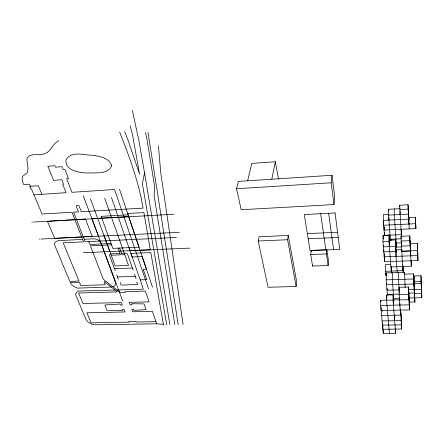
<?xml version="1.0" encoding="UTF-8"?>
<svg xmlns="http://www.w3.org/2000/svg" width="444" height="444" viewBox="0 0 444 444"><rect width="100%" height="100%" fill="white"/><g stroke="black" fill="none" stroke-linecap="round" stroke-linejoin="round"><path stroke-width="0.67" d="M398.457 272.527L398.446 279.454L399.361 292.28M381.69 310.012L381.563 315.456L400.599 315.112L399.139 294.755L399.145 287.262L408.569 287.007L409.607 309.923L381.096 310.484L380.63 305.461L380.763 300.238L387.107 300.094M401.498 246.914L396.553 247.119L396.57 242.985M394.661 320.729L394.694 315.257M397.258 272.938L395.343 246.376L395.382 239.915L389.438 240.171L389.349 246.62M395.743 244.927L395.709 251.398L383.794 251.865L383.838 249.928M381.563 315.456L383.228 333.4L395.648 333.25L395.671 328.455M396.065 256.371L396.098 249.883L402.003 249.65L402.025 256.149L403.074 272.061M393.434 305.183L393.478 299.944L399.878 299.8M394.311 208.946L394.266 214.841L396.553 247.119M395.648 333.25L393.034 300.083L393.079 294.849L386.674 295.005L386.585 300.227L389.421 333.322M391.258 271.068L391.314 266.345M392.374 272.727L392.307 279.637L393.922 300.427M390.737 240.565L390.753 239.194M388.922 220.069L388.961 217.449M387.817 295.249L387.834 293.939M391.419 273.127L388.95 241.558L389.049 235.12L383.1 235.381L382.944 241.814L384.626 261.716L417.998 260.517L417.327 243.495L410.345 243.784L410.45 250.821M386.63 283.377L386.602 284.759L413.902 283.988L413.747 276.285L414.28 285.975M387.096 288.25L387.063 290.204L399.189 289.888M390.492 240.604L388.544 215.129L388.639 209.252L400.005 208.647M385.814 273.338L385.775 275.363L385.564 264.524L390.692 264.341M399.489 294.078L387.418 294.378L386.186 279.82L386.313 272.921L404.567 272.333L404.684 274.192M382.933 325.191L382.845 329.281L401.598 329.032L400.982 313.092L401.598 329.032M384.626 261.716L384.72 257.181M383.228 333.4L383.3 329.986M384.121 226.779L384.049 230.07L415.9 228.593L415.501 217.255L408.869 217.588L408.963 224.02M382.506 323.082L382.456 325.13L401.298 324.847L401.282 317.305M401.831 236.652L401.348 229.16L401.321 234.648L384.487 235.398L384.548 232.667M384.282 253.585L384.21 256.815L417.754 255.561L417.571 248.49M384.487 235.398L383.25 220.352L383.388 214.463L389.016 214.174M381.096 310.484L381.18 307.22M383.727 221.956L383.649 225.236L415.656 223.698L415.501 217.255M383.4 245.576L383.372 246.864L395.343 246.376M333.993 204.573L334.754 196.958L331.979 175.269L238.4 181.402L236.524 188.756L241.197 209.734L333.993 204.573L331.163 182.789L331.979 175.269M328.116 265.54L328.538 261.333L326.873 249.717L311.216 250.349L310.695 254.523L312.554 266.089L328.116 265.54L326.44 253.907L326.873 249.717M312.554 266.089L312.698 264.89M296.109 286.469L296.714 282.129L288.284 235.448L259.085 236.791L258.219 241.025L268.048 287.274L296.109 286.469L287.595 239.716L288.284 235.448M132.423 110.6L138.789 140.138L144.55 172.855L142.363 183.622L166.716 324.769M271.8 179.215L275.347 161.744L251.815 163.425L247.63 180.797M58.797 140.781C52.448 143.212 51.476 151.421 45.022 153.535C39.449 155.994 31.036 152.575 27.095 157.92C26.141 163.325 31.019 171.623 24.537 174.881C20.591 176.201 22.383 181.735 23.676 184.538L29.448 184.188L30.347 186.314L38.35 185.786L41.914 194.306L66.073 192.696L62.709 184.243L63.52 184.16L61.766 179.737L53.58 180.369L47.869 166.245L54.823 165.69L55.411 167.194L61.982 166.672L63.165 169.669L64.974 169.536L68.481 178.538L66.628 178.671L71.961 192.313L114.558 189.494L148.612 289M112.898 286.769C115.09 286.369 116.4 283.794 115.185 281.851L101.87 245.293L90.387 245.859L103.313 279.276L120.346 292.574L125.313 292.435L125.025 291.658L145.321 291.086L149.051 301.842L129.182 302.353L130.12 304.9L132.079 304.834L131.668 303.713L144.039 303.912L146.043 309.59L134.127 310.356L133.722 309.246L131.763 309.29L132.678 311.782L152.375 311.366L156.704 323.787L163.37 324.27L163.475 324.819M30.347 186.314L29.759 186.38L30.697 188.939L31.463 188.883L42.03 214.019L71.989 212.249L83.6 241.841L63.165 242.779L78.982 281.024L69.891 281.407L54.645 245.088L54.457 243.473C55.345 241.203 58.086 240.365 60.329 240.576L82.628 239.366M33.949 194.827L41.914 194.306M236.524 188.756L331.163 182.789M76.485 219.58L85.47 219.036L92.208 236.336L83.244 236.824L73.582 212.154L78.466 211.871L76.079 205.689L78.927 205.517L81.296 211.71L143.09 208.114C138.728 181.879 129.398 156.76 119.658 132.112M74.903 219.669L47.453 221.34L54.717 238.361L81.657 236.902M127.689 213.514L143.884 212.598L150.361 249.828L130.114 250.566L129.182 247.63M128.743 216.639L91.925 218.676L98.474 236.147M31.813 222.128L32.384 222.1M33.533 222.033L173.066 214.308M173.698 214.274L174.331 214.236M401.454 236.708L399.683 205.211L408.058 204.756L408.902 219.658M399.683 209.535L408.114 209.085L408.058 204.756M84.21 239.288L93.185 238.811C96.581 238.511 100.411 240.531 101.365 243.956L111.083 243.484M388.544 215.129L408.402 214.113L408.341 209.773M383.25 220.352L408.685 219.092L408.624 214.741M39.233 239.116L39.794 239.088M40.926 239.033L178.322 232.317M178.949 232.284L179.57 232.256M101.365 243.956L89.86 244.505L88.739 241.603M101.87 245.293L111.572 244.827M176.473 237.446L85.181 241.769L83.244 236.824M307.331 233.622L337.579 232.218M119.641 248.052L121.567 253.369L125.835 253.163L127.561 254.179L133.2 270.13M258.219 241.025L287.595 239.716M308.164 238.8L338.261 237.457M121.567 253.369L122.072 254.778L124.736 254.667L128.544 265.39L115.168 265.895L111.233 255.228L120.446 254.845L119.941 253.435L110.362 253.863L109.418 254.984L115.246 270.779M417.327 243.495L417.504 250.549L401.698 251.165L401.021 236.297L409.806 235.908L410.378 246.048M389.155 239.299L400.965 238.789M83.317 252.719L190.004 248.124M382.944 241.814L388.95 241.558M401.032 241.042L409.879 240.67L409.806 235.908M396.264 243.079L401.853 242.846M310.695 254.523L326.44 253.907M402.009 251.376L410.661 251.038L410.733 255.822M114.474 268.692L132.462 268.032M163.37 324.27L150.821 252.575L130.908 253.341L140.243 279.87L146.753 279.637L143.157 269.325L146.453 269.181L142.097 256.51L132.145 256.987L111.455 197.486M390.936 266.916L411.327 266.222L411.227 260.306M117.505 276.951L135.298 276.346L136.047 278.715M111.3 287.052L77.667 288.089A8.197 5.506 22.4 0 1 75.819 287.534L72.072 285.181L70.191 282.545L79.487 282.245L80.847 285.52L105.217 284.765L104.168 281.49L117.466 291.897L78.566 293.018L82.989 303.502L121.451 302.542L122.427 305.061L120.446 305.106L120.035 304.012L104.917 305.006L107.026 310.339L122.555 310.606L122.15 309.524L124.065 309.479L125.03 311.966L86.885 312.787L91.131 322.844L129.043 322.128L128.782 321.445L135.975 321.301L136.241 322.022L155.938 321.661M385.431 271.262L402.98 270.685L402.958 265.945M404.578 274.17L413.525 273.887L413.802 278.871M414.202 289.488L413.936 275.974L420.984 275.757L421.8 295.909L421.156 281.568L414.047 281.774M386.186 279.82L413.625 278.999L414.89 302.014L409.479 302.136M115.168 290.037L78.788 291.031L76.845 291.986L75.652 293.889L75.741 294.966L86.169 319.841C88.262 323.088 92.213 324.919 96.043 324.792L156.704 323.787M116.939 289.988L143.29 289.199L140.243 279.87M421.212 283.366L414.086 283.572L414.252 286.574M408.719 289.632L421.384 289.299L421.783 297.708L409.229 298.007M408.491 293.145L414.563 292.99M421.584 293.523L414.435 293.7L414.346 289.194M399.139 294.755L408.663 294.522L409.607 309.923M393.761 298.374L399.783 298.229M386.585 300.227L393.034 300.083M380.63 305.461L409.296 304.845L409.196 297.314M382.068 320.934L400.993 320.624M124.664 131.502L128.416 141.259L139.599 174.281L132.362 133.877L130.142 125.813M83.306 195.76L122.799 301.137M120.23 282.595L121.162 285.104L137.607 284.493L136.758 282.073M116.744 274.892L118.265 278.999M90.421 198.807L111.339 255.516M104.096 235.875L109.857 251.576M118.004 248.124L119.941 253.435M104.712 198.191L124.836 254.95M119.503 189.222L152.503 287.124M134.66 274.298L135.298 276.346M145.543 132.75L147.192 140.57L154.59 186.463L154.146 195.932L174.797 324.636M275.347 161.744L278.516 179.315M169.908 324.714L144.55 172.855M311.216 250.349L311.433 251.709M183.111 324.503L160.806 173.232L158.408 145.948M147.963 132.245L178.172 324.581M320.635 213.708L325.874 249.978M328.638 213.287L333.594 249.667M380.763 300.238L380.88 301.498M381.923 310.023L382.051 311.388M386.674 295.005L386.946 298.185M386.313 272.921L386.519 275.385M383.1 235.381L383.416 239.166M384.188 227.084L384.293 228.416M389.049 235.12L389.632 242.668M394.849 315.012L394.944 316.211M393.079 294.849L393.628 301.837M388.639 209.252L388.733 210.484M390.931 239.144L391.036 240.487M399.145 287.262L399.372 290.493M395.382 239.915L396.27 252.342M403.085 265.978L403.241 272.105M401.021 236.297L401.148 238.2M401.437 242.629L401.604 245.144M405.156 287.668L404.567 272.333M399.683 205.211L399.805 207.087M401.176 228.965L401.309 230.974M408.869 217.588L408.974 219.414M408.114 209.085L409.24 228.899M409.879 240.67L411.327 266.222M413.936 275.974L413.997 277.173M414.463 285.708L414.163 280.17L414.285 286.391M414.413 289.566L414.48 290.753M417.504 250.549L417.998 260.517M415.656 223.698L415.9 228.593M421.184 279.964L421.783 297.708M420.984 275.757L421.384 289.299M414.801 297.735L414.89 302.014M414.391 284.332L414.43 286.408M414.585 294.011L414.663 297.88M413.525 273.887L413.625 278.999M410.095 241.003L410.167 245.771L401.365 246.131L401.359 242.735M408.885 292.191L408.98 299.711L399.511 299.933L399.511 297.885M408.569 287.007L408.663 294.522M401.692 249.123L401.698 251.165M401.565 232.578L401.581 236.702M400.593 309.851L400.599 315.112M400.005 211.266L400.011 214.546M399.878 303.685L399.878 305.05M111.655 165.373C108.725 174.858 95.416 172.394 87.585 173.038C79.892 172.788 64.619 170.64 65.995 160.045C70.696 150.766 83.433 154.962 91.553 155.222C98.768 155.944 108.963 157.581 111.655 165.373M128.077 214.835L101.127 216.345L112.798 248.357L138.989 247.197L128.077 214.835M335.081 212.942L304.268 214.574L310.067 250.621L339.81 249.417L335.081 212.942"/></g></svg>
